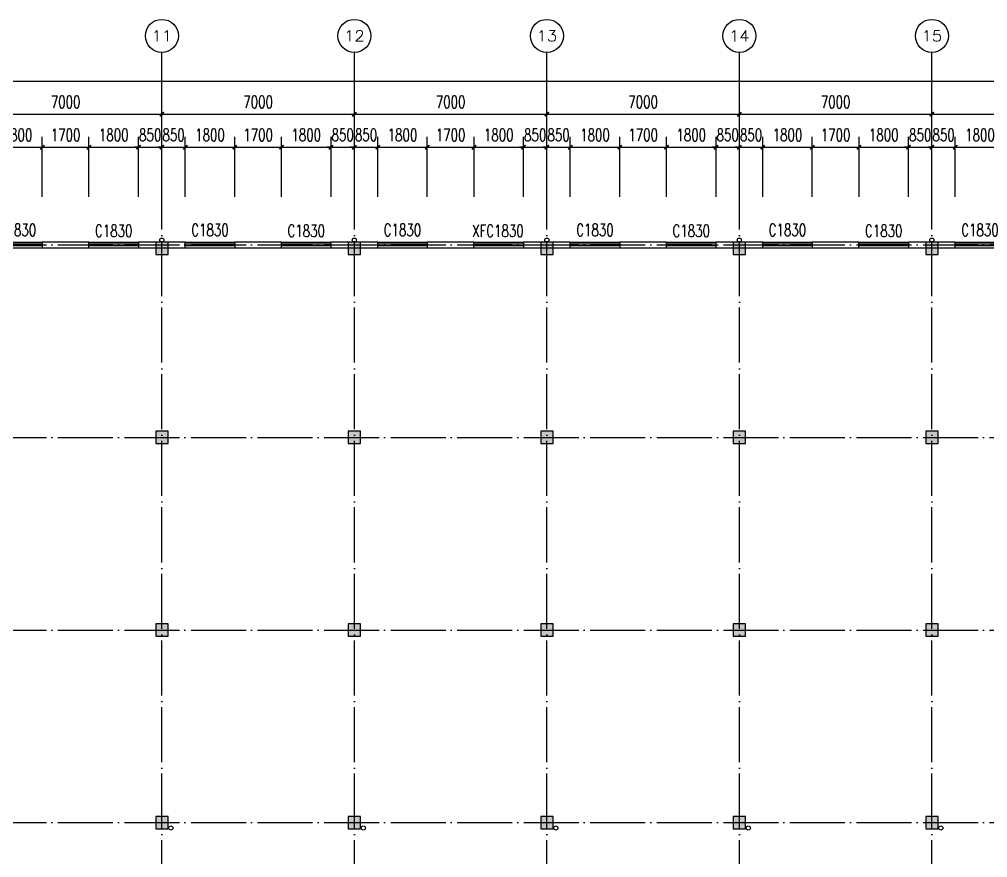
# Model space of a CAD drawing. Extents: x -4747 to 1060961, y -766984 to 396631.
# Drawn here: x 536663 to 571873, y -48340 to -17864 of the extents above; entities that cross this region are included whole.
import ezdxf
from ezdxf.enums import TextEntityAlignment as Align

# ---------------------------------------------------------------- set-up
doc = ezdxf.new("R2010")
doc.units = 0
doc.header["$LTSCALE"] = 1000
doc.header["$MEASUREMENT"] = 0
doc.linetypes.add('DOTE', pattern=[2.42, 2, -0.2, 0.02, -0.2])
doc.layers.get('0').update_dxf_attribs({"linetype": 'CONTINUOUS'})
doc.layers.get('DEFPOINTS').update_dxf_attribs({"linetype": 'CONTINUOUS'})
for name, color, linetype in [('AXIS', 3, 'CONTINUOUS'), ('AXIS_TEXT', 7, 'CONTINUOUS'), ('DOTE', 1, 'DOTE'), ('PUB_DIM', 3, 'CONTINUOUS'), ('WALL', 6, 'CONTINUOUS'), ('WINDOW', 4, 'CONTINUOUS'), ('WINDOW_TEXT', 7, 'CONTINUOUS'), ('柱', 2, 'CONTINUOUS'), ('柱涂实', 54, 'CONTINUOUS'), ('雨水管', 2, 'CONTINUOUS'), ('面积计算', 7, 'CONTINUOUS')]:
    doc.layers.add(name, color=color, linetype=linetype)
doc.styles.add('_TCH_AXIS', font='COMPLEX', dxfattribs={"bigfont": 'GBCBIG'})
doc.styles.add('_TCH_WINDOW', font='SIMPLEX', dxfattribs={"height": 3.5, "bigfont": 'GBCBIG'})
doc.styles.add('COMPLEX', font='complex_.ttf')
doc.styles.add('DIM_FONT', font='SIMPLEX', dxfattribs={"width": 0.7, "bigfont": 'GBCBIG'})
doc.dimstyles.new('DIMN150', dxfattribs={"dimscale": 1.5, "dimtxt": 300, "dimasz": 100, "dimexe": 250, "dimexo": 300, "dimgap": 150, "dimtad": 1, "dimdec": 0, "dimzin": 0, "dimtxsty": 'DIM_FONT', "dimblk": 'ARCHTICK', "dimcen": 0.09, "dimclrt": 7, "dimazin": 3, "dimtfac": 1, "dimtdec": 0, "dimtix": 1, "dimtmove": 0, "dimatfit": 3, "dimtolj": 1, "dimtzin": 0})

# ---------------------------------------------------------------- blocks, each defined once
blk = doc.blocks.new('A$C22EA1380')
at = {"layer": '柱涂实'}
for points in [[(63625, 41750), (63625, 42200), (63175, 42200), (63175, 41750)], [(70625, 41750), (70625, 42200), (70175, 42200), (70175, 41750)], [(77625, 41750), (77625, 42200), (77175, 42200), (77175, 41750)], [(84625, 41750), (84625, 42200), (84175, 42200), (84175, 41750)], [(91625, 41750), (91625, 42200), (91175, 42200), (91175, 41750)], [(63625, 34875), (63625, 35325), (63175, 35325), (63175, 34875)], [(70625, 34875), (70625, 35325), (70175, 35325), (70175, 34875)], [(77625, 34875), (77625, 35325), (77175, 35325), (77175, 34875)], [(84625, 34875), (84625, 35325), (84175, 35325), (84175, 34875)], [(91625, 34875), (91625, 35325), (91175, 35325), (91175, 34875)], [(63625, 27875), (63625, 28325), (63175, 28325), (63175, 27875)], [(70625, 27875), (70625, 28325), (70175, 28325), (70175, 27875)], [(77625, 27875), (77625, 28325), (77175, 28325), (77175, 27875)], [(84625, 27875), (84625, 28325), (84175, 28325), (84175, 27875)], [(91625, 27875), (91625, 28325), (91175, 28325), (91175, 27875)], [(63625, 20875), (63625, 21325), (63175, 21325), (63175, 20875)], [(70625, 20875), (70625, 21325), (70175, 21325), (70175, 20875)], [(77625, 20875), (77625, 21325), (77175, 21325), (77175, 20875)], [(84625, 20875), (84625, 21325), (84175, 21325), (84175, 20875)], [(91625, 20875), (91625, 21325), (91175, 21325), (91175, 20875)]]:
    blk.add_hatch(color=256, dxfattribs=at).paths.add_polyline_path(points)
at = {"layer": '柱'}
for points in [[(63625, 41750), (63625, 42200), (63175, 42200), (63175, 41750)], [(70625, 41750), (70625, 42200), (70175, 42200), (70175, 41750)], [(77625, 41750), (77625, 42200), (77175, 42200), (77175, 41750)], [(84625, 41750), (84625, 42200), (84175, 42200), (84175, 41750)], [(91625, 41750), (91625, 42200), (91175, 42200), (91175, 41750)], [(63625, 34875), (63625, 35325), (63175, 35325), (63175, 34875)], [(70625, 34875), (70625, 35325), (70175, 35325), (70175, 34875)], [(77625, 34875), (77625, 35325), (77175, 35325), (77175, 34875)], [(84625, 34875), (84625, 35325), (84175, 35325), (84175, 34875)], [(91625, 34875), (91625, 35325), (91175, 35325), (91175, 34875)], [(63625, 27875), (63625, 28325), (63175, 28325), (63175, 27875)], [(70625, 27875), (70625, 28325), (70175, 28325), (70175, 27875)], [(77625, 27875), (77625, 28325), (77175, 28325), (77175, 27875)], [(84625, 27875), (84625, 28325), (84175, 28325), (84175, 27875)], [(91625, 27875), (91625, 28325), (91175, 28325), (91175, 27875)], [(63625, 20875), (63625, 21325), (63175, 21325), (63175, 20875)], [(70625, 20875), (70625, 21325), (70175, 21325), (70175, 20875)], [(77625, 20875), (77625, 21325), (77175, 21325), (77175, 20875)], [(84625, 20875), (84625, 21325), (84175, 21325), (84175, 20875)], [(91625, 20875), (91625, 21325), (91175, 21325), (91175, 20875)]]:
    blk.add_lwpolyline(points, close=True, dxfattribs=at)
at = {"layer": '柱涂实', "linetype": 'CONTINUOUS'}
for points in [[(63625, 41750), (63625, 42200), (63175, 42200), (63175, 41750)], [(70625, 41750), (70625, 42200), (70175, 42200), (70175, 41750)], [(77625, 41750), (77625, 42200), (77175, 42200), (77175, 41750)], [(84625, 41750), (84625, 42200), (84175, 42200), (84175, 41750)], [(91625, 41750), (91625, 42200), (91175, 42200), (91175, 41750)], [(63625, 34875), (63625, 35325), (63175, 35325), (63175, 34875)], [(70625, 34875), (70625, 35325), (70175, 35325), (70175, 34875)], [(77625, 34875), (77625, 35325), (77175, 35325), (77175, 34875)], [(84625, 34875), (84625, 35325), (84175, 35325), (84175, 34875)], [(91625, 34875), (91625, 35325), (91175, 35325), (91175, 34875)], [(63625, 27875), (63625, 28325), (63175, 28325), (63175, 27875)], [(70625, 27875), (70625, 28325), (70175, 28325), (70175, 27875)], [(77625, 27875), (77625, 28325), (77175, 28325), (77175, 27875)], [(84625, 27875), (84625, 28325), (84175, 28325), (84175, 27875)], [(91625, 27875), (91625, 28325), (91175, 28325), (91175, 27875)], [(63625, 20875), (63625, 21325), (63175, 21325), (63175, 20875)], [(70625, 20875), (70625, 21325), (70175, 21325), (70175, 20875)], [(77625, 20875), (77625, 21325), (77175, 21325), (77175, 20875)], [(84625, 20875), (84625, 21325), (84175, 21325), (84175, 20875)], [(91625, 20875), (91625, 21325), (91175, 21325), (91175, 20875)]]:
    blk.add_lwpolyline(points, close=True, dxfattribs=at)
blk = doc.blocks.new('_ARCHTICK')
at = {"color": 0, "linetype": 'BYBLOCK', "const_width": 0.4}
blk.add_lwpolyline([(-0.5, -0.5), (0.5, 0.5)], dxfattribs=at)
blk = doc.blocks.new('*D1143')
at = {"layer": 'DEFPOINTS', "color": 0}
for p in [(537495, -22514), (535695, -24764), (537495, -24764)]:
    blk.add_point(p, dxfattribs=at)
at = {"layer": 'PUB_DIM', "color": 0}
for p, q in [((535695, -24314), (535695, -22139)), ((537495, -24314), (537495, -22139)), ((535695, -22514), (537495, -22514))]:
    blk.add_line(p, q, dxfattribs=at)
at = {"layer": 'PUB_DIM', "color": 0, "xscale": 150, "yscale": 150, "zscale": 150, "rotation": 180}
blk.add_blockref('_ARCHTICK', (535695, -22514), dxfattribs=at)
at = {"layer": 'PUB_DIM', "color": 0, "xscale": 150, "yscale": 150, "zscale": 150}
blk.add_blockref('_ARCHTICK', (537495, -22514), dxfattribs=at)
at = {"layer": 'PUB_DIM', "color": 7, "insert": (536595, -22064), "char_height": 450, "attachment_point": 5, "style": 'DIM_FONT'}
blk.add_mtext('\\A1;1800', dxfattribs=at)
blk = doc.blocks.new('*D1144')
at = {"layer": 'DEFPOINTS', "color": 0}
for p in [(539195, -22514), (537495, -24764), (539195, -24764)]:
    blk.add_point(p, dxfattribs=at)
at = {"layer": 'PUB_DIM', "color": 0}
for p, q in [((537495, -24314), (537495, -22139)), ((539195, -24314), (539195, -22139)), ((537495, -22514), (539195, -22514))]:
    blk.add_line(p, q, dxfattribs=at)
at = {"layer": 'PUB_DIM', "color": 0, "xscale": 150, "yscale": 150, "zscale": 150, "rotation": 180}
blk.add_blockref('_ARCHTICK', (537495, -22514), dxfattribs=at)
at = {"layer": 'PUB_DIM', "color": 0, "xscale": 150, "yscale": 150, "zscale": 150}
blk.add_blockref('_ARCHTICK', (539195, -22514), dxfattribs=at)
at = {"layer": 'PUB_DIM', "color": 7, "insert": (538345, -22064), "char_height": 450, "attachment_point": 5, "style": 'DIM_FONT'}
blk.add_mtext('\\A1;1700', dxfattribs=at)
blk = doc.blocks.new('*D1145')
at = {"layer": 'DEFPOINTS', "color": 0}
for p in [(540995, -22514), (539195, -24764), (540995, -24764)]:
    blk.add_point(p, dxfattribs=at)
at = {"layer": 'PUB_DIM', "color": 0}
for p, q in [((539195, -24314), (539195, -22139)), ((540995, -24314), (540995, -22139)), ((539195, -22514), (540995, -22514))]:
    blk.add_line(p, q, dxfattribs=at)
at = {"layer": 'PUB_DIM', "color": 0, "xscale": 150, "yscale": 150, "zscale": 150, "rotation": 180}
blk.add_blockref('_ARCHTICK', (539195, -22514), dxfattribs=at)
at = {"layer": 'PUB_DIM', "color": 0, "xscale": 150, "yscale": 150, "zscale": 150}
blk.add_blockref('_ARCHTICK', (540995, -22514), dxfattribs=at)
at = {"layer": 'PUB_DIM', "color": 7, "insert": (540095, -22064), "char_height": 450, "attachment_point": 5, "style": 'DIM_FONT'}
blk.add_mtext('\\A1;1800', dxfattribs=at)
blk = doc.blocks.new('*D1146')
at = {"layer": 'DEFPOINTS', "color": 0}
for p in [(541845, -22514), (540995, -24764), (541845, -24764)]:
    blk.add_point(p, dxfattribs=at)
at = {"layer": 'PUB_DIM', "color": 0}
for p, q in [((540995, -24314), (540995, -22139)), ((541845, -24314), (541845, -22139)), ((540995, -22514), (540845, -22514)), ((540995, -22514), (541845, -22514)), ((541845, -22514), (541995, -22514))]:
    blk.add_line(p, q, dxfattribs=at)
at = {"layer": 'PUB_DIM', "color": 0, "xscale": 150, "yscale": 150, "zscale": 150}
blk.add_blockref('_ARCHTICK', (540995, -22514), dxfattribs=at)
at = {"layer": 'PUB_DIM', "color": 0, "xscale": 150, "yscale": 150, "zscale": 150, "rotation": 180}
blk.add_blockref('_ARCHTICK', (541845, -22514), dxfattribs=at)
at = {"layer": 'PUB_DIM', "color": 7, "insert": (541420, -22064), "char_height": 450, "attachment_point": 5, "style": 'DIM_FONT'}
blk.add_mtext('\\A1;850', dxfattribs=at)
blk = doc.blocks.new('*D1147')
at = {"layer": 'DEFPOINTS', "color": 0}
for p in [(542695, -22514), (541845, -24764), (542695, -24764)]:
    blk.add_point(p, dxfattribs=at)
at = {"layer": 'PUB_DIM', "color": 0}
for p, q in [((541845, -24314), (541845, -22139)), ((542695, -24314), (542695, -22139)), ((541845, -22514), (541695, -22514)), ((541845, -22514), (542695, -22514)), ((542695, -22514), (542845, -22514))]:
    blk.add_line(p, q, dxfattribs=at)
at = {"layer": 'PUB_DIM', "color": 0, "xscale": 150, "yscale": 150, "zscale": 150}
blk.add_blockref('_ARCHTICK', (541845, -22514), dxfattribs=at)
at = {"layer": 'PUB_DIM', "color": 0, "xscale": 150, "yscale": 150, "zscale": 150, "rotation": 180}
blk.add_blockref('_ARCHTICK', (542695, -22514), dxfattribs=at)
at = {"layer": 'PUB_DIM', "color": 7, "insert": (542270, -22064), "char_height": 450, "attachment_point": 5, "style": 'DIM_FONT'}
blk.add_mtext('\\A1;850', dxfattribs=at)
blk = doc.blocks.new('*D1148')
at = {"layer": 'DEFPOINTS', "color": 0}
for p in [(544495, -22514), (542695, -24764), (544495, -24764)]:
    blk.add_point(p, dxfattribs=at)
at = {"layer": 'PUB_DIM', "color": 0}
for p, q in [((542695, -24314), (542695, -22139)), ((544495, -24314), (544495, -22139)), ((542695, -22514), (544495, -22514))]:
    blk.add_line(p, q, dxfattribs=at)
at = {"layer": 'PUB_DIM', "color": 0, "xscale": 150, "yscale": 150, "zscale": 150, "rotation": 180}
blk.add_blockref('_ARCHTICK', (542695, -22514), dxfattribs=at)
at = {"layer": 'PUB_DIM', "color": 0, "xscale": 150, "yscale": 150, "zscale": 150}
blk.add_blockref('_ARCHTICK', (544495, -22514), dxfattribs=at)
at = {"layer": 'PUB_DIM', "color": 7, "insert": (543595, -22064), "char_height": 450, "attachment_point": 5, "style": 'DIM_FONT'}
blk.add_mtext('\\A1;1800', dxfattribs=at)
blk = doc.blocks.new('*D1149')
at = {"layer": 'DEFPOINTS', "color": 0}
for p in [(546195, -22514), (544495, -24764), (546195, -24764)]:
    blk.add_point(p, dxfattribs=at)
at = {"layer": 'PUB_DIM', "color": 0}
for p, q in [((544495, -24314), (544495, -22139)), ((546195, -24314), (546195, -22139)), ((544495, -22514), (546195, -22514))]:
    blk.add_line(p, q, dxfattribs=at)
at = {"layer": 'PUB_DIM', "color": 0, "xscale": 150, "yscale": 150, "zscale": 150, "rotation": 180}
blk.add_blockref('_ARCHTICK', (544495, -22514), dxfattribs=at)
at = {"layer": 'PUB_DIM', "color": 0, "xscale": 150, "yscale": 150, "zscale": 150}
blk.add_blockref('_ARCHTICK', (546195, -22514), dxfattribs=at)
at = {"layer": 'PUB_DIM', "color": 7, "insert": (545345, -22064), "char_height": 450, "attachment_point": 5, "style": 'DIM_FONT'}
blk.add_mtext('\\A1;1700', dxfattribs=at)
blk = doc.blocks.new('*D1150')
at = {"layer": 'DEFPOINTS', "color": 0}
for p in [(547995, -22514), (546195, -24764), (547995, -24764)]:
    blk.add_point(p, dxfattribs=at)
at = {"layer": 'PUB_DIM', "color": 0}
for p, q in [((546195, -24314), (546195, -22139)), ((547995, -24314), (547995, -22139)), ((546195, -22514), (547995, -22514))]:
    blk.add_line(p, q, dxfattribs=at)
at = {"layer": 'PUB_DIM', "color": 0, "xscale": 150, "yscale": 150, "zscale": 150, "rotation": 180}
blk.add_blockref('_ARCHTICK', (546195, -22514), dxfattribs=at)
at = {"layer": 'PUB_DIM', "color": 0, "xscale": 150, "yscale": 150, "zscale": 150}
blk.add_blockref('_ARCHTICK', (547995, -22514), dxfattribs=at)
at = {"layer": 'PUB_DIM', "color": 7, "insert": (547095, -22064), "char_height": 450, "attachment_point": 5, "style": 'DIM_FONT'}
blk.add_mtext('\\A1;1800', dxfattribs=at)
blk = doc.blocks.new('*D1151')
at = {"layer": 'DEFPOINTS', "color": 0}
for p in [(548845, -22514), (547995, -24764), (548845, -24764)]:
    blk.add_point(p, dxfattribs=at)
at = {"layer": 'PUB_DIM', "color": 0}
for p, q in [((547995, -24314), (547995, -22139)), ((548845, -24314), (548845, -22139)), ((547995, -22514), (547845, -22514)), ((547995, -22514), (548845, -22514)), ((548845, -22514), (548995, -22514))]:
    blk.add_line(p, q, dxfattribs=at)
at = {"layer": 'PUB_DIM', "color": 0, "xscale": 150, "yscale": 150, "zscale": 150}
blk.add_blockref('_ARCHTICK', (547995, -22514), dxfattribs=at)
at = {"layer": 'PUB_DIM', "color": 0, "xscale": 150, "yscale": 150, "zscale": 150, "rotation": 180}
blk.add_blockref('_ARCHTICK', (548845, -22514), dxfattribs=at)
at = {"layer": 'PUB_DIM', "color": 7, "insert": (548420, -22064), "char_height": 450, "attachment_point": 5, "style": 'DIM_FONT'}
blk.add_mtext('\\A1;850', dxfattribs=at)
blk = doc.blocks.new('*D1152')
at = {"layer": 'DEFPOINTS', "color": 0}
for p in [(549695, -22514), (548845, -24764), (549695, -24764)]:
    blk.add_point(p, dxfattribs=at)
at = {"layer": 'PUB_DIM', "color": 0}
for p, q in [((548845, -24314), (548845, -22139)), ((549695, -24314), (549695, -22139)), ((548845, -22514), (548695, -22514)), ((548845, -22514), (549695, -22514)), ((549695, -22514), (549845, -22514))]:
    blk.add_line(p, q, dxfattribs=at)
at = {"layer": 'PUB_DIM', "color": 0, "xscale": 150, "yscale": 150, "zscale": 150}
blk.add_blockref('_ARCHTICK', (548845, -22514), dxfattribs=at)
at = {"layer": 'PUB_DIM', "color": 0, "xscale": 150, "yscale": 150, "zscale": 150, "rotation": 180}
blk.add_blockref('_ARCHTICK', (549695, -22514), dxfattribs=at)
at = {"layer": 'PUB_DIM', "color": 7, "insert": (549270, -22064), "char_height": 450, "attachment_point": 5, "style": 'DIM_FONT'}
blk.add_mtext('\\A1;850', dxfattribs=at)
blk = doc.blocks.new('*D1153')
at = {"layer": 'DEFPOINTS', "color": 0}
for p in [(551495, -22514), (549695, -24764), (551495, -24764)]:
    blk.add_point(p, dxfattribs=at)
at = {"layer": 'PUB_DIM', "color": 0}
for p, q in [((549695, -24314), (549695, -22139)), ((551495, -24314), (551495, -22139)), ((549695, -22514), (551495, -22514))]:
    blk.add_line(p, q, dxfattribs=at)
at = {"layer": 'PUB_DIM', "color": 0, "xscale": 150, "yscale": 150, "zscale": 150, "rotation": 180}
blk.add_blockref('_ARCHTICK', (549695, -22514), dxfattribs=at)
at = {"layer": 'PUB_DIM', "color": 0, "xscale": 150, "yscale": 150, "zscale": 150}
blk.add_blockref('_ARCHTICK', (551495, -22514), dxfattribs=at)
at = {"layer": 'PUB_DIM', "color": 7, "insert": (550595, -22064), "char_height": 450, "attachment_point": 5, "style": 'DIM_FONT'}
blk.add_mtext('\\A1;1800', dxfattribs=at)
blk = doc.blocks.new('*D1154')
at = {"layer": 'DEFPOINTS', "color": 0}
for p in [(553195, -22514), (551495, -24764), (553195, -24764)]:
    blk.add_point(p, dxfattribs=at)
at = {"layer": 'PUB_DIM', "color": 0}
for p, q in [((551495, -24314), (551495, -22139)), ((553195, -24314), (553195, -22139)), ((551495, -22514), (553195, -22514))]:
    blk.add_line(p, q, dxfattribs=at)
at = {"layer": 'PUB_DIM', "color": 0, "xscale": 150, "yscale": 150, "zscale": 150, "rotation": 180}
blk.add_blockref('_ARCHTICK', (551495, -22514), dxfattribs=at)
at = {"layer": 'PUB_DIM', "color": 0, "xscale": 150, "yscale": 150, "zscale": 150}
blk.add_blockref('_ARCHTICK', (553195, -22514), dxfattribs=at)
at = {"layer": 'PUB_DIM', "color": 7, "insert": (552345, -22064), "char_height": 450, "attachment_point": 5, "style": 'DIM_FONT'}
blk.add_mtext('\\A1;1700', dxfattribs=at)
blk = doc.blocks.new('*D1155')
at = {"layer": 'DEFPOINTS', "color": 0}
for p in [(554995, -22514), (553195, -24764), (554995, -24764)]:
    blk.add_point(p, dxfattribs=at)
at = {"layer": 'PUB_DIM', "color": 0}
for p, q in [((553195, -24314), (553195, -22139)), ((554995, -24314), (554995, -22139)), ((553195, -22514), (554995, -22514))]:
    blk.add_line(p, q, dxfattribs=at)
at = {"layer": 'PUB_DIM', "color": 0, "xscale": 150, "yscale": 150, "zscale": 150, "rotation": 180}
blk.add_blockref('_ARCHTICK', (553195, -22514), dxfattribs=at)
at = {"layer": 'PUB_DIM', "color": 0, "xscale": 150, "yscale": 150, "zscale": 150}
blk.add_blockref('_ARCHTICK', (554995, -22514), dxfattribs=at)
at = {"layer": 'PUB_DIM', "color": 7, "insert": (554095, -22064), "char_height": 450, "attachment_point": 5, "style": 'DIM_FONT'}
blk.add_mtext('\\A1;1800', dxfattribs=at)
blk = doc.blocks.new('*D1156')
at = {"layer": 'DEFPOINTS', "color": 0}
for p in [(555845, -22514), (554995, -24764), (555845, -24764)]:
    blk.add_point(p, dxfattribs=at)
at = {"layer": 'PUB_DIM', "color": 0}
for p, q in [((554995, -24314), (554995, -22139)), ((555845, -24314), (555845, -22139)), ((554995, -22514), (554845, -22514)), ((554995, -22514), (555845, -22514)), ((555845, -22514), (555995, -22514))]:
    blk.add_line(p, q, dxfattribs=at)
at = {"layer": 'PUB_DIM', "color": 0, "xscale": 150, "yscale": 150, "zscale": 150}
blk.add_blockref('_ARCHTICK', (554995, -22514), dxfattribs=at)
at = {"layer": 'PUB_DIM', "color": 0, "xscale": 150, "yscale": 150, "zscale": 150, "rotation": 180}
blk.add_blockref('_ARCHTICK', (555845, -22514), dxfattribs=at)
at = {"layer": 'PUB_DIM', "color": 7, "insert": (555420, -22064), "char_height": 450, "attachment_point": 5, "style": 'DIM_FONT'}
blk.add_mtext('\\A1;850', dxfattribs=at)
blk = doc.blocks.new('*D1157')
at = {"layer": 'DEFPOINTS', "color": 0}
for p in [(556695, -22514), (555845, -24764), (556695, -24764)]:
    blk.add_point(p, dxfattribs=at)
at = {"layer": 'PUB_DIM', "color": 0}
for p, q in [((555845, -24314), (555845, -22139)), ((556695, -24314), (556695, -22139)), ((555845, -22514), (555695, -22514)), ((555845, -22514), (556695, -22514)), ((556695, -22514), (556845, -22514))]:
    blk.add_line(p, q, dxfattribs=at)
at = {"layer": 'PUB_DIM', "color": 0, "xscale": 150, "yscale": 150, "zscale": 150}
blk.add_blockref('_ARCHTICK', (555845, -22514), dxfattribs=at)
at = {"layer": 'PUB_DIM', "color": 0, "xscale": 150, "yscale": 150, "zscale": 150, "rotation": 180}
blk.add_blockref('_ARCHTICK', (556695, -22514), dxfattribs=at)
at = {"layer": 'PUB_DIM', "color": 7, "insert": (556270, -22064), "char_height": 450, "attachment_point": 5, "style": 'DIM_FONT'}
blk.add_mtext('\\A1;850', dxfattribs=at)
blk = doc.blocks.new('*D1158')
at = {"layer": 'DEFPOINTS', "color": 0}
for p in [(558495, -22514), (556695, -24764), (558495, -24764)]:
    blk.add_point(p, dxfattribs=at)
at = {"layer": 'PUB_DIM', "color": 0}
for p, q in [((556695, -24314), (556695, -22139)), ((558495, -24314), (558495, -22139)), ((556695, -22514), (558495, -22514))]:
    blk.add_line(p, q, dxfattribs=at)
at = {"layer": 'PUB_DIM', "color": 0, "xscale": 150, "yscale": 150, "zscale": 150, "rotation": 180}
blk.add_blockref('_ARCHTICK', (556695, -22514), dxfattribs=at)
at = {"layer": 'PUB_DIM', "color": 0, "xscale": 150, "yscale": 150, "zscale": 150}
blk.add_blockref('_ARCHTICK', (558495, -22514), dxfattribs=at)
at = {"layer": 'PUB_DIM', "color": 7, "insert": (557595, -22064), "char_height": 450, "attachment_point": 5, "style": 'DIM_FONT'}
blk.add_mtext('\\A1;1800', dxfattribs=at)
blk = doc.blocks.new('*D1159')
at = {"layer": 'DEFPOINTS', "color": 0}
for p in [(560195, -22514), (558495, -24764), (560195, -24764)]:
    blk.add_point(p, dxfattribs=at)
at = {"layer": 'PUB_DIM', "color": 0}
for p, q in [((558495, -24314), (558495, -22139)), ((560195, -24314), (560195, -22139)), ((558495, -22514), (560195, -22514))]:
    blk.add_line(p, q, dxfattribs=at)
at = {"layer": 'PUB_DIM', "color": 0, "xscale": 150, "yscale": 150, "zscale": 150, "rotation": 180}
blk.add_blockref('_ARCHTICK', (558495, -22514), dxfattribs=at)
at = {"layer": 'PUB_DIM', "color": 0, "xscale": 150, "yscale": 150, "zscale": 150}
blk.add_blockref('_ARCHTICK', (560195, -22514), dxfattribs=at)
at = {"layer": 'PUB_DIM', "color": 7, "insert": (559345, -22064), "char_height": 450, "attachment_point": 5, "style": 'DIM_FONT'}
blk.add_mtext('\\A1;1700', dxfattribs=at)
blk = doc.blocks.new('*D1160')
at = {"layer": 'DEFPOINTS', "color": 0}
for p in [(561995, -22514), (560195, -24764), (561995, -24764)]:
    blk.add_point(p, dxfattribs=at)
at = {"layer": 'PUB_DIM', "color": 0}
for p, q in [((560195, -24314), (560195, -22139)), ((561995, -24314), (561995, -22139)), ((560195, -22514), (561995, -22514))]:
    blk.add_line(p, q, dxfattribs=at)
at = {"layer": 'PUB_DIM', "color": 0, "xscale": 150, "yscale": 150, "zscale": 150, "rotation": 180}
blk.add_blockref('_ARCHTICK', (560195, -22514), dxfattribs=at)
at = {"layer": 'PUB_DIM', "color": 0, "xscale": 150, "yscale": 150, "zscale": 150}
blk.add_blockref('_ARCHTICK', (561995, -22514), dxfattribs=at)
at = {"layer": 'PUB_DIM', "color": 7, "insert": (561095, -22064), "char_height": 450, "attachment_point": 5, "style": 'DIM_FONT'}
blk.add_mtext('\\A1;1800', dxfattribs=at)
blk = doc.blocks.new('*D1161')
at = {"layer": 'DEFPOINTS', "color": 0}
for p in [(562845, -22514), (561995, -24764), (562845, -24764)]:
    blk.add_point(p, dxfattribs=at)
at = {"layer": 'PUB_DIM', "color": 0}
for p, q in [((561995, -24314), (561995, -22139)), ((562845, -24314), (562845, -22139)), ((561995, -22514), (561845, -22514)), ((561995, -22514), (562845, -22514)), ((562845, -22514), (562995, -22514))]:
    blk.add_line(p, q, dxfattribs=at)
at = {"layer": 'PUB_DIM', "color": 0, "xscale": 150, "yscale": 150, "zscale": 150}
blk.add_blockref('_ARCHTICK', (561995, -22514), dxfattribs=at)
at = {"layer": 'PUB_DIM', "color": 0, "xscale": 150, "yscale": 150, "zscale": 150, "rotation": 180}
blk.add_blockref('_ARCHTICK', (562845, -22514), dxfattribs=at)
at = {"layer": 'PUB_DIM', "color": 7, "insert": (562420, -22064), "char_height": 450, "attachment_point": 5, "style": 'DIM_FONT'}
blk.add_mtext('\\A1;850', dxfattribs=at)
blk = doc.blocks.new('*D1162')
at = {"layer": 'DEFPOINTS', "color": 0}
for p in [(563695, -22514), (562845, -24764), (563695, -24764)]:
    blk.add_point(p, dxfattribs=at)
at = {"layer": 'PUB_DIM', "color": 0}
for p, q in [((562845, -24314), (562845, -22139)), ((563695, -24314), (563695, -22139)), ((562845, -22514), (562695, -22514)), ((562845, -22514), (563695, -22514)), ((563695, -22514), (563845, -22514))]:
    blk.add_line(p, q, dxfattribs=at)
at = {"layer": 'PUB_DIM', "color": 0, "xscale": 150, "yscale": 150, "zscale": 150}
blk.add_blockref('_ARCHTICK', (562845, -22514), dxfattribs=at)
at = {"layer": 'PUB_DIM', "color": 0, "xscale": 150, "yscale": 150, "zscale": 150, "rotation": 180}
blk.add_blockref('_ARCHTICK', (563695, -22514), dxfattribs=at)
at = {"layer": 'PUB_DIM', "color": 7, "insert": (563270, -22064), "char_height": 450, "attachment_point": 5, "style": 'DIM_FONT'}
blk.add_mtext('\\A1;850', dxfattribs=at)
blk = doc.blocks.new('*D1163')
at = {"layer": 'DEFPOINTS', "color": 0}
for p in [(565495, -22514), (563695, -24764), (565495, -24764)]:
    blk.add_point(p, dxfattribs=at)
at = {"layer": 'PUB_DIM', "color": 0}
for p, q in [((563695, -24314), (563695, -22139)), ((565495, -24314), (565495, -22139)), ((563695, -22514), (565495, -22514))]:
    blk.add_line(p, q, dxfattribs=at)
at = {"layer": 'PUB_DIM', "color": 0, "xscale": 150, "yscale": 150, "zscale": 150, "rotation": 180}
blk.add_blockref('_ARCHTICK', (563695, -22514), dxfattribs=at)
at = {"layer": 'PUB_DIM', "color": 0, "xscale": 150, "yscale": 150, "zscale": 150}
blk.add_blockref('_ARCHTICK', (565495, -22514), dxfattribs=at)
at = {"layer": 'PUB_DIM', "color": 7, "insert": (564595, -22064), "char_height": 450, "attachment_point": 5, "style": 'DIM_FONT'}
blk.add_mtext('\\A1;1800', dxfattribs=at)
blk = doc.blocks.new('*D1164')
at = {"layer": 'DEFPOINTS', "color": 0}
for p in [(567195, -22514), (565495, -24764), (567195, -24764)]:
    blk.add_point(p, dxfattribs=at)
at = {"layer": 'PUB_DIM', "color": 0}
for p, q in [((565495, -24314), (565495, -22139)), ((567195, -24314), (567195, -22139)), ((565495, -22514), (567195, -22514))]:
    blk.add_line(p, q, dxfattribs=at)
at = {"layer": 'PUB_DIM', "color": 0, "xscale": 150, "yscale": 150, "zscale": 150, "rotation": 180}
blk.add_blockref('_ARCHTICK', (565495, -22514), dxfattribs=at)
at = {"layer": 'PUB_DIM', "color": 0, "xscale": 150, "yscale": 150, "zscale": 150}
blk.add_blockref('_ARCHTICK', (567195, -22514), dxfattribs=at)
at = {"layer": 'PUB_DIM', "color": 7, "insert": (566345, -22064), "char_height": 450, "attachment_point": 5, "style": 'DIM_FONT'}
blk.add_mtext('\\A1;1700', dxfattribs=at)
blk = doc.blocks.new('*D1165')
at = {"layer": 'DEFPOINTS', "color": 0}
for p in [(568995, -22514), (567195, -24764), (568995, -24764)]:
    blk.add_point(p, dxfattribs=at)
at = {"layer": 'PUB_DIM', "color": 0}
for p, q in [((567195, -24314), (567195, -22139)), ((568995, -24314), (568995, -22139)), ((567195, -22514), (568995, -22514))]:
    blk.add_line(p, q, dxfattribs=at)
at = {"layer": 'PUB_DIM', "color": 0, "xscale": 150, "yscale": 150, "zscale": 150, "rotation": 180}
blk.add_blockref('_ARCHTICK', (567195, -22514), dxfattribs=at)
at = {"layer": 'PUB_DIM', "color": 0, "xscale": 150, "yscale": 150, "zscale": 150}
blk.add_blockref('_ARCHTICK', (568995, -22514), dxfattribs=at)
at = {"layer": 'PUB_DIM', "color": 7, "insert": (568095, -22064), "char_height": 450, "attachment_point": 5, "style": 'DIM_FONT'}
blk.add_mtext('\\A1;1800', dxfattribs=at)
blk = doc.blocks.new('*D1166')
at = {"layer": 'DEFPOINTS', "color": 0}
for p in [(569845, -22514), (568995, -24764), (569845, -24764)]:
    blk.add_point(p, dxfattribs=at)
at = {"layer": 'PUB_DIM', "color": 0}
for p, q in [((568995, -24314), (568995, -22139)), ((569845, -24314), (569845, -22139)), ((568995, -22514), (568845, -22514)), ((568995, -22514), (569845, -22514)), ((569845, -22514), (569995, -22514))]:
    blk.add_line(p, q, dxfattribs=at)
at = {"layer": 'PUB_DIM', "color": 0, "xscale": 150, "yscale": 150, "zscale": 150}
blk.add_blockref('_ARCHTICK', (568995, -22514), dxfattribs=at)
at = {"layer": 'PUB_DIM', "color": 0, "xscale": 150, "yscale": 150, "zscale": 150, "rotation": 180}
blk.add_blockref('_ARCHTICK', (569845, -22514), dxfattribs=at)
at = {"layer": 'PUB_DIM', "color": 7, "insert": (569420, -22064), "char_height": 450, "attachment_point": 5, "style": 'DIM_FONT'}
blk.add_mtext('\\A1;850', dxfattribs=at)
blk = doc.blocks.new('*D1167')
at = {"layer": 'DEFPOINTS', "color": 0}
for p in [(570695, -22514), (569845, -24764), (570695, -24764)]:
    blk.add_point(p, dxfattribs=at)
at = {"layer": 'PUB_DIM', "color": 0}
for p, q in [((569845, -24314), (569845, -22139)), ((570695, -24314), (570695, -22139)), ((569845, -22514), (569695, -22514)), ((569845, -22514), (570695, -22514)), ((570695, -22514), (570845, -22514))]:
    blk.add_line(p, q, dxfattribs=at)
at = {"layer": 'PUB_DIM', "color": 0, "xscale": 150, "yscale": 150, "zscale": 150}
blk.add_blockref('_ARCHTICK', (569845, -22514), dxfattribs=at)
at = {"layer": 'PUB_DIM', "color": 0, "xscale": 150, "yscale": 150, "zscale": 150, "rotation": 180}
blk.add_blockref('_ARCHTICK', (570695, -22514), dxfattribs=at)
at = {"layer": 'PUB_DIM', "color": 7, "insert": (570270, -22064), "char_height": 450, "attachment_point": 5, "style": 'DIM_FONT'}
blk.add_mtext('\\A1;850', dxfattribs=at)
blk = doc.blocks.new('*D1168')
at = {"layer": 'DEFPOINTS', "color": 0}
for p in [(572495, -22514), (570695, -24764), (572495, -24764)]:
    blk.add_point(p, dxfattribs=at)
at = {"layer": 'PUB_DIM', "color": 0}
for p, q in [((570695, -24314), (570695, -22139)), ((572495, -24314), (572495, -22139)), ((570695, -22514), (572495, -22514))]:
    blk.add_line(p, q, dxfattribs=at)
at = {"layer": 'PUB_DIM', "color": 0, "xscale": 150, "yscale": 150, "zscale": 150, "rotation": 180}
blk.add_blockref('_ARCHTICK', (570695, -22514), dxfattribs=at)
at = {"layer": 'PUB_DIM', "color": 0, "xscale": 150, "yscale": 150, "zscale": 150}
blk.add_blockref('_ARCHTICK', (572495, -22514), dxfattribs=at)
at = {"layer": 'PUB_DIM', "color": 7, "insert": (571595, -22064), "char_height": 450, "attachment_point": 5, "style": 'DIM_FONT'}
blk.add_mtext('\\A1;1800', dxfattribs=at)
blk = doc.blocks.new('*D1334')
at = {"layer": 'AXIS', "color": 0}
for p, q in [((534845, -24614), (534845, -20939)), ((541845, -24614), (541845, -20939)), ((534845, -21314), (541845, -21314))]:
    blk.add_line(p, q, dxfattribs=at)
at = {"layer": 'DEFPOINTS', "color": 0}
for p in [(541845, -21314), (534845, -25064), (541845, -25064)]:
    blk.add_point(p, dxfattribs=at)
at = {"layer": 'AXIS', "color": 0, "xscale": 150, "yscale": 150, "zscale": 150, "rotation": 180}
blk.add_blockref('_ARCHTICK', (534845, -21314), dxfattribs=at)
at = {"layer": 'AXIS', "color": 0, "xscale": 150, "yscale": 150, "zscale": 150}
blk.add_blockref('_ARCHTICK', (541845, -21314), dxfattribs=at)
at = {"layer": 'AXIS', "color": 7, "insert": (538345, -20864), "char_height": 450, "attachment_point": 5, "style": 'DIM_FONT'}
blk.add_mtext('\\A1;7000', dxfattribs=at)
blk = doc.blocks.new('*D1335')
at = {"layer": 'AXIS', "color": 0}
for p, q in [((541845, -24614), (541845, -20939)), ((548845, -24614), (548845, -20939)), ((541845, -21314), (548845, -21314))]:
    blk.add_line(p, q, dxfattribs=at)
at = {"layer": 'DEFPOINTS', "color": 0}
for p in [(548845, -21314), (541845, -25064), (548845, -25064)]:
    blk.add_point(p, dxfattribs=at)
at = {"layer": 'AXIS', "color": 0, "xscale": 150, "yscale": 150, "zscale": 150, "rotation": 180}
blk.add_blockref('_ARCHTICK', (541845, -21314), dxfattribs=at)
at = {"layer": 'AXIS', "color": 0, "xscale": 150, "yscale": 150, "zscale": 150}
blk.add_blockref('_ARCHTICK', (548845, -21314), dxfattribs=at)
at = {"layer": 'AXIS', "color": 7, "insert": (545345, -20864), "char_height": 450, "attachment_point": 5, "style": 'DIM_FONT'}
blk.add_mtext('\\A1;7000', dxfattribs=at)
blk = doc.blocks.new('*D1336')
at = {"layer": 'AXIS', "color": 0}
for p, q in [((548845, -24614), (548845, -20939)), ((555845, -24614), (555845, -20939)), ((548845, -21314), (555845, -21314))]:
    blk.add_line(p, q, dxfattribs=at)
at = {"layer": 'DEFPOINTS', "color": 0}
for p in [(555845, -21314), (548845, -25064), (555845, -25064)]:
    blk.add_point(p, dxfattribs=at)
at = {"layer": 'AXIS', "color": 0, "xscale": 150, "yscale": 150, "zscale": 150, "rotation": 180}
blk.add_blockref('_ARCHTICK', (548845, -21314), dxfattribs=at)
at = {"layer": 'AXIS', "color": 0, "xscale": 150, "yscale": 150, "zscale": 150}
blk.add_blockref('_ARCHTICK', (555845, -21314), dxfattribs=at)
at = {"layer": 'AXIS', "color": 7, "insert": (552345, -20864), "char_height": 450, "attachment_point": 5, "style": 'DIM_FONT'}
blk.add_mtext('\\A1;7000', dxfattribs=at)
blk = doc.blocks.new('*D1337')
at = {"layer": 'AXIS', "color": 0}
for p, q in [((555845, -24614), (555845, -20939)), ((562845, -24614), (562845, -20939)), ((555845, -21314), (562845, -21314))]:
    blk.add_line(p, q, dxfattribs=at)
at = {"layer": 'DEFPOINTS', "color": 0}
for p in [(562845, -21314), (555845, -25064), (562845, -25064)]:
    blk.add_point(p, dxfattribs=at)
at = {"layer": 'AXIS', "color": 0, "xscale": 150, "yscale": 150, "zscale": 150, "rotation": 180}
blk.add_blockref('_ARCHTICK', (555845, -21314), dxfattribs=at)
at = {"layer": 'AXIS', "color": 0, "xscale": 150, "yscale": 150, "zscale": 150}
blk.add_blockref('_ARCHTICK', (562845, -21314), dxfattribs=at)
at = {"layer": 'AXIS', "color": 7, "insert": (559345, -20864), "char_height": 450, "attachment_point": 5, "style": 'DIM_FONT'}
blk.add_mtext('\\A1;7000', dxfattribs=at)
blk = doc.blocks.new('*D1338')
at = {"layer": 'AXIS', "color": 0}
for p, q in [((562845, -24614), (562845, -20939)), ((569845, -24614), (569845, -20939)), ((562845, -21314), (569845, -21314))]:
    blk.add_line(p, q, dxfattribs=at)
at = {"layer": 'DEFPOINTS', "color": 0}
for p in [(569845, -21314), (562845, -25064), (569845, -25064)]:
    blk.add_point(p, dxfattribs=at)
at = {"layer": 'AXIS', "color": 0, "xscale": 150, "yscale": 150, "zscale": 150, "rotation": 180}
blk.add_blockref('_ARCHTICK', (562845, -21314), dxfattribs=at)
at = {"layer": 'AXIS', "color": 0, "xscale": 150, "yscale": 150, "zscale": 150}
blk.add_blockref('_ARCHTICK', (569845, -21314), dxfattribs=at)
at = {"layer": 'AXIS', "color": 7, "insert": (566345, -20864), "char_height": 450, "attachment_point": 5, "style": 'DIM_FONT'}
blk.add_mtext('\\A1;7000', dxfattribs=at)
blk = doc.blocks.new('*D1339')
at = {"layer": 'AXIS', "color": 0}
for p, q in [((569845, -24614), (569845, -20939)), ((576845, -24614), (576845, -20939)), ((569845, -21314), (576845, -21314))]:
    blk.add_line(p, q, dxfattribs=at)
at = {"layer": 'DEFPOINTS', "color": 0}
for p in [(576845, -21314), (569845, -25064), (576845, -25064)]:
    blk.add_point(p, dxfattribs=at)
at = {"layer": 'AXIS', "color": 0, "xscale": 150, "yscale": 150, "zscale": 150, "rotation": 180}
blk.add_blockref('_ARCHTICK', (569845, -21314), dxfattribs=at)
at = {"layer": 'AXIS', "color": 0, "xscale": 150, "yscale": 150, "zscale": 150}
blk.add_blockref('_ARCHTICK', (576845, -21314), dxfattribs=at)
at = {"layer": 'AXIS', "color": 7, "insert": (573345, -20864), "char_height": 450, "attachment_point": 5, "style": 'DIM_FONT'}
blk.add_mtext('\\A1;7000', dxfattribs=at)
blk = doc.blocks.new('*D1341')
at = {"layer": 'AXIS', "color": 0}
for p, q in [((478445, -24314), (478445, -19739)), ((578945, -24314), (578945, -19739)), ((478445, -20114), (578945, -20114))]:
    blk.add_line(p, q, dxfattribs=at)
at = {"layer": 'DEFPOINTS', "color": 0}
for p in [(578945, -20114), (478445, -24764), (578945, -24764)]:
    blk.add_point(p, dxfattribs=at)
at = {"layer": 'AXIS', "color": 0, "xscale": 150, "yscale": 150, "zscale": 150, "rotation": 180}
blk.add_blockref('_ARCHTICK', (478445, -20114), dxfattribs=at)
at = {"layer": 'AXIS', "color": 0, "xscale": 150, "yscale": 150, "zscale": 150}
blk.add_blockref('_ARCHTICK', (578945, -20114), dxfattribs=at)
at = {"layer": 'AXIS', "color": 7, "insert": (528695, -19664), "char_height": 450, "attachment_point": 5, "style": 'DIM_FONT'}
blk.add_mtext('\\A1;100500', dxfattribs=at)
blk = doc.blocks.new('$WINLIB2D$00000001')
at = {"color": 0}
for points in [[(-0.5, 0.5), (-0.5, -0.5)], [(-0.5, 0.5), (0.5, 0.5)], [(0.5, -0.5), (0.5, 0.5)], [(0.5, 0.167), (-0.5, 0.167)], [(0.5, -0.167), (-0.5, -0.167)], [(-0.5, -0.5), (0.5, -0.5)]]:
    blk.add_lwpolyline(points, dxfattribs=at)
blk = doc.blocks.new('_AXISO')
blk.add_circle((0, 0), 0.5)
at = {"layer": 'AXIS_TEXT', "style": 'COMPLEX', "width": 1.041667}
blk.add_attdef('A', text='', height=0.56, dxfattribs=at).set_placement((-0.25, -0.28), (0.25, -0.28), align=Align.FIT)

msp = doc.modelspace()

# ---------------------------------------------------------------- linework, layer by layer
at = {"layer": 'AXIS'}
for p, q in [((541844.9, -25064.3), (541844.9, -19064.3)), ((548844.9, -25064.3), (548844.9, -19064.3)), ((555844.9, -25064.3), (555844.9, -19064.3)), ((562844.9, -25064.3), (562844.9, -19064.3)), ((569844.9, -25064.3), (569844.9, -19064.3))]:
    msp.add_line(p, q, dxfattribs=at)
at = {"layer": 'DOTE'}
for p, q in [((541844.9, -69064.3), (541844.9, -25064.3)), ((548844.9, -69064.3), (548844.9, -25064.3)), ((555844.9, -69064.3), (555844.9, -25064.3)), ((562844.9, -69064.3), (562844.9, -25064.3)), ((569844.9, -69064.3), (569844.9, -25064.3)), ((475144.9, -26064.3), (579844.9, -26064.3)), ((475144.9, -33064.3), (579844.9, -33064.3)), ((475144.9, -40064.3), (579844.9, -40064.3)), ((475144.9, -47064.3), (579844.9, -47064.3))]:
    msp.add_line(p, q, dxfattribs=at)
at = {"layer": 'WALL'}
for p, q in [((539194.9, -25964.3), (537494.9, -25964.3)), ((537494.9, -25964.3), (537494.9, -26164.3)), ((539194.9, -26164.3), (539194.9, -25964.3)), ((542694.9, -25964.3), (540994.9, -25964.3)), ((540994.9, -25964.3), (540994.9, -26164.3)), ((542694.9, -26164.3), (542694.9, -25964.3)), ((546194.9, -25964.3), (544494.9, -25964.3)), ((544494.9, -25964.3), (544494.9, -26164.3)), ((546194.9, -26164.3), (546194.9, -25964.3)), ((549694.9, -25964.3), (547994.9, -25964.3)), ((547994.9, -25964.3), (547994.9, -26164.3)), ((549694.9, -26164.3), (549694.9, -25964.3)), ((553194.9, -25964.3), (551494.9, -25964.3)), ((551494.9, -25964.3), (551494.9, -26164.3)), ((553194.9, -26164.3), (553194.9, -25964.3)), ((556694.9, -25964.3), (554994.9, -25964.3)), ((554994.9, -25964.3), (554994.9, -26164.3)), ((556694.9, -26164.3), (556694.9, -25964.3)), ((560194.9, -25964.3), (558494.9, -25964.3)), ((558494.9, -25964.3), (558494.9, -26164.3)), ((560194.9, -26164.3), (560194.9, -25964.3)), ((563694.9, -25964.3), (561994.9, -25964.3)), ((561994.9, -25964.3), (561994.9, -26164.3)), ((563694.9, -26164.3), (563694.9, -25964.3)), ((567194.9, -25964.3), (565494.9, -25964.3)), ((565494.9, -25964.3), (565494.9, -26164.3)), ((567194.9, -26164.3), (567194.9, -25964.3)), ((570694.9, -25964.3), (568994.9, -25964.3)), ((568994.9, -25964.3), (568994.9, -26164.3)), ((570694.9, -26164.3), (570694.9, -25964.3)), ((537494.9, -26164.3), (539194.9, -26164.3)), ((540994.9, -26164.3), (542694.9, -26164.3)), ((544494.9, -26164.3), (546194.9, -26164.3)), ((547994.9, -26164.3), (549694.9, -26164.3)), ((551494.9, -26164.3), (553194.9, -26164.3)), ((554994.9, -26164.3), (556694.9, -26164.3)), ((558494.9, -26164.3), (560194.9, -26164.3)), ((561994.9, -26164.3), (563694.9, -26164.3)), ((565494.9, -26164.3), (567194.9, -26164.3)), ((568994.9, -26164.3), (570694.9, -26164.3))]:
    msp.add_line(p, q, dxfattribs=at)
at = {"layer": '雨水管'}
for centre in [(541844.9, -25889.3), (541844.9, -25889.3), (548844.9, -25889.3), (548844.9, -25889.3), (555844.9, -25889.3), (555844.9, -25889.3), (562844.9, -25889.3), (562844.9, -25889.3), (569844.9, -25889.3), (569844.9, -25889.3), (542169.9, -47264.3), (549169.9, -47264.3), (556169.9, -47264.3), (563169.9, -47264.3), (570169.9, -47264.3)]:
    msp.add_circle(centre, 75, dxfattribs=at)

# ---------------------------------------------------------------- block references
at = {"layer": 'AXIS'}
ref = msp.add_blockref('_AXISO', (541844.9, -18464.3), dxfattribs=dict(at, xscale=1200, yscale=1200, zscale=1200))
ref.add_attrib('A', '11', dxfattribs={"layer": 'AXIS_TEXT', "height": 394.42, "style": '_TCH_AXIS', "width": 1.645319}).set_placement((541474.1, -18661.5), (542215.7, -18661.5), align=Align.FIT)
ref = msp.add_blockref('_AXISO', (548844.9, -18464.3), dxfattribs=dict(at, xscale=1200, yscale=1200, zscale=1200))
ref.add_attrib('A', '12', dxfattribs={"layer": 'AXIS_TEXT', "height": 394.42, "style": '_TCH_AXIS', "width": 1.361643}).set_placement((548474.1, -18661.5), (549215.7, -18661.5), align=Align.FIT)
ref = msp.add_blockref('_AXISO', (555844.9, -18464.3), dxfattribs=dict(at, xscale=1200, yscale=1200, zscale=1200))
ref.add_attrib('A', '13', dxfattribs={"layer": 'AXIS_TEXT', "height": 394.42, "style": '_TCH_AXIS', "width": 1.361643}).set_placement((555474.1, -18661.5), (556215.7, -18661.5), align=Align.FIT)
ref = msp.add_blockref('_AXISO', (562844.9, -18464.3), dxfattribs=dict(at, xscale=1200, yscale=1200, zscale=1200))
ref.add_attrib('A', '14', dxfattribs={"layer": 'AXIS_TEXT', "height": 400.97, "style": '_TCH_AXIS', "width": 1.247038}).set_placement((562475.9, -18664.8), (563214, -18664.8), align=Align.FIT)
ref = msp.add_blockref('_AXISO', (569844.9, -18464.3), dxfattribs=dict(at, xscale=1200, yscale=1200, zscale=1200))
ref.add_attrib('A', '15', dxfattribs={"layer": 'AXIS_TEXT', "height": 394.42, "style": '_TCH_AXIS', "width": 1.361643}).set_placement((569474.1, -18661.5), (570215.7, -18661.5), align=Align.FIT)
at = {"layer": 'WINDOW'}
ref = msp.add_blockref('$WINLIB2D$00000001', (536594.9, -26064.3), dxfattribs=dict(at, xscale=1800, yscale=-200, zscale=1800))
ref.add_attrib('A', 'C1830', (535912.4, -25742.6), dxfattribs={"layer": 'WINDOW_TEXT', "height": 446.25, "style": '_TCH_WINDOW', "width": 0.705882})
ref = msp.add_blockref('$WINLIB2D$00000001', (540094.9, -26064.3), dxfattribs=dict(at, xscale=1800, yscale=-200, zscale=1800))
ref.add_attrib('A', 'C1830', (539412.4, -25774.9), dxfattribs={"layer": 'WINDOW_TEXT', "height": 446.25, "style": '_TCH_WINDOW', "width": 0.705882})
ref = msp.add_blockref('$WINLIB2D$00000001', (543594.9, -26064.3), dxfattribs=dict(at, xscale=1800, yscale=-200, zscale=1800))
ref.add_attrib('A', 'C1830', (542912.4, -25742.6), dxfattribs={"layer": 'WINDOW_TEXT', "height": 446.25, "style": '_TCH_WINDOW', "width": 0.705882})
ref = msp.add_blockref('$WINLIB2D$00000001', (547094.9, -26064.3), dxfattribs=dict(at, xscale=1800, yscale=-200, zscale=1800))
ref.add_attrib('A', 'C1830', (546412.4, -25774.9), dxfattribs={"layer": 'WINDOW_TEXT', "height": 446.25, "style": '_TCH_WINDOW', "width": 0.705882})
ref = msp.add_blockref('$WINLIB2D$00000001', (550594.9, -26064.3), dxfattribs=dict(at, xscale=1800, yscale=-200, zscale=1800))
ref.add_attrib('A', 'C1830', (549912.4, -25742.6), dxfattribs={"layer": 'WINDOW_TEXT', "height": 446.25, "style": '_TCH_WINDOW', "width": 0.705882})
ref = msp.add_blockref('$WINLIB2D$00000001', (554094.9, -26064.3), dxfattribs=dict(at, xscale=1800, yscale=-200, zscale=1800))
ref.add_attrib('A', 'XFC1830', (553127.4, -25774.9), dxfattribs={"layer": 'WINDOW_TEXT', "height": 446.25, "style": '_TCH_WINDOW', "width": 0.705882})
ref = msp.add_blockref('$WINLIB2D$00000001', (557594.9, -26064.3), dxfattribs=dict(at, xscale=1800, yscale=-200, zscale=1800))
ref.add_attrib('A', 'C1830', (556912.4, -25742.6), dxfattribs={"layer": 'WINDOW_TEXT', "height": 446.25, "style": '_TCH_WINDOW', "width": 0.705882})
ref = msp.add_blockref('$WINLIB2D$00000001', (561094.9, -26064.3), dxfattribs=dict(at, xscale=1800, yscale=-200, zscale=1800))
ref.add_attrib('A', 'C1830', (560412.4, -25774.9), dxfattribs={"layer": 'WINDOW_TEXT', "height": 446.25, "style": '_TCH_WINDOW', "width": 0.705882})
ref = msp.add_blockref('$WINLIB2D$00000001', (564594.9, -26064.3), dxfattribs=dict(at, xscale=1800, yscale=-200, zscale=1800))
ref.add_attrib('A', 'C1830', (563912.4, -25742.6), dxfattribs={"layer": 'WINDOW_TEXT', "height": 446.25, "style": '_TCH_WINDOW', "width": 0.705882})
ref = msp.add_blockref('$WINLIB2D$00000001', (568094.9, -26064.3), dxfattribs=dict(at, xscale=1800, yscale=-200, zscale=1800))
ref.add_attrib('A', 'C1830', (567412.4, -25774.9), dxfattribs={"layer": 'WINDOW_TEXT', "height": 446.25, "style": '_TCH_WINDOW', "width": 0.705882})
ref = msp.add_blockref('$WINLIB2D$00000001', (571594.9, -26064.3), dxfattribs=dict(at, xscale=1800, yscale=-200, zscale=1800))
ref.add_attrib('A', 'C1830', (570912.4, -25742.6), dxfattribs={"layer": 'WINDOW_TEXT', "height": 446.25, "style": '_TCH_WINDOW', "width": 0.705882})
at = {"layer": '面积计算'}
msp.add_blockref('A$C22EA1380', (478444.9, -68164.3), dxfattribs=at)

# ---------------------------------------------------------------- dimensions: what is measured, and where the dimension line sits
at = {"layer": 'AXIS'}
for p1, p2, distance, picture, middle in [((478444.9, -24764.3), (578944.9, -24764.3), 4650, '*D1341', (528694.9, -19664.3)), ((534844.9, -25064.3), (541844.9, -25064.3), 3750, '*D1334', (538344.9, -20864.3)), ((541844.9, -25064.3), (548844.9, -25064.3), 3750, '*D1335', (545344.9, -20864.3)), ((548844.9, -25064.3), (555844.9, -25064.3), 3750, '*D1336', (552344.9, -20864.3)), ((555844.9, -25064.3), (562844.9, -25064.3), 3750, '*D1337', (559344.9, -20864.3)), ((562844.9, -25064.3), (569844.9, -25064.3), 3750, '*D1338', (566344.9, -20864.3)), ((569844.9, -25064.3), (576844.9, -25064.3), 3750, '*D1339', (573344.9, -20864.3))]:
    dim = msp.add_aligned_dim(p1=p1, p2=p2, distance=distance, dimstyle='DIMN150', dxfattribs=at)
    dim.commit()
    dim.dimension.update_dxf_attribs({"geometry": picture, "text_midpoint": middle})
at = {"layer": 'PUB_DIM'}
for p1, p2, picture, middle in [((535694.9, -24764.3), (537494.9, -24764.3), '*D1143', (536594.9, -22064.3)), ((537494.9, -24764.3), (539194.9, -24764.3), '*D1144', (538344.9, -22064.3)), ((539194.9, -24764.3), (540994.9, -24764.3), '*D1145', (540094.9, -22064.3)), ((540994.9, -24764.3), (541844.9, -24764.3), '*D1146', (541419.9, -22064.3)), ((541844.9, -24764.3), (542694.9, -24764.3), '*D1147', (542269.9, -22064.3)), ((542694.9, -24764.3), (544494.9, -24764.3), '*D1148', (543594.9, -22064.3)), ((544494.9, -24764.3), (546194.9, -24764.3), '*D1149', (545344.9, -22064.3)), ((546194.9, -24764.3), (547994.9, -24764.3), '*D1150', (547094.9, -22064.3)), ((547994.9, -24764.3), (548844.9, -24764.3), '*D1151', (548419.9, -22064.3)), ((548844.9, -24764.3), (549694.9, -24764.3), '*D1152', (549269.9, -22064.3)), ((549694.9, -24764.3), (551494.9, -24764.3), '*D1153', (550594.9, -22064.3)), ((551494.9, -24764.3), (553194.9, -24764.3), '*D1154', (552344.9, -22064.3)), ((553194.9, -24764.3), (554994.9, -24764.3), '*D1155', (554094.9, -22064.3)), ((554994.9, -24764.3), (555844.9, -24764.3), '*D1156', (555419.9, -22064.3)), ((555844.9, -24764.3), (556694.9, -24764.3), '*D1157', (556269.9, -22064.3)), ((556694.9, -24764.3), (558494.9, -24764.3), '*D1158', (557594.9, -22064.3)), ((558494.9, -24764.3), (560194.9, -24764.3), '*D1159', (559344.9, -22064.3)), ((560194.9, -24764.3), (561994.9, -24764.3), '*D1160', (561094.9, -22064.3)), ((561994.9, -24764.3), (562844.9, -24764.3), '*D1161', (562419.9, -22064.3)), ((562844.9, -24764.3), (563694.9, -24764.3), '*D1162', (563269.9, -22064.3)), ((563694.9, -24764.3), (565494.9, -24764.3), '*D1163', (564594.9, -22064.3)), ((565494.9, -24764.3), (567194.9, -24764.3), '*D1164', (566344.9, -22064.3)), ((567194.9, -24764.3), (568994.9, -24764.3), '*D1165', (568094.9, -22064.3)), ((568994.9, -24764.3), (569844.9, -24764.3), '*D1166', (569419.9, -22064.3)), ((569844.9, -24764.3), (570694.9, -24764.3), '*D1167', (570269.9, -22064.3)), ((570694.9, -24764.3), (572494.9, -24764.3), '*D1168', (571594.9, -22064.3))]:
    dim = msp.add_aligned_dim(p1=p1, p2=p2, distance=2250, dimstyle='DIMN150', dxfattribs=at)
    dim.commit()
    dim.dimension.update_dxf_attribs({"geometry": picture, "text_midpoint": middle})

doc.saveas('drawing.dxf')
